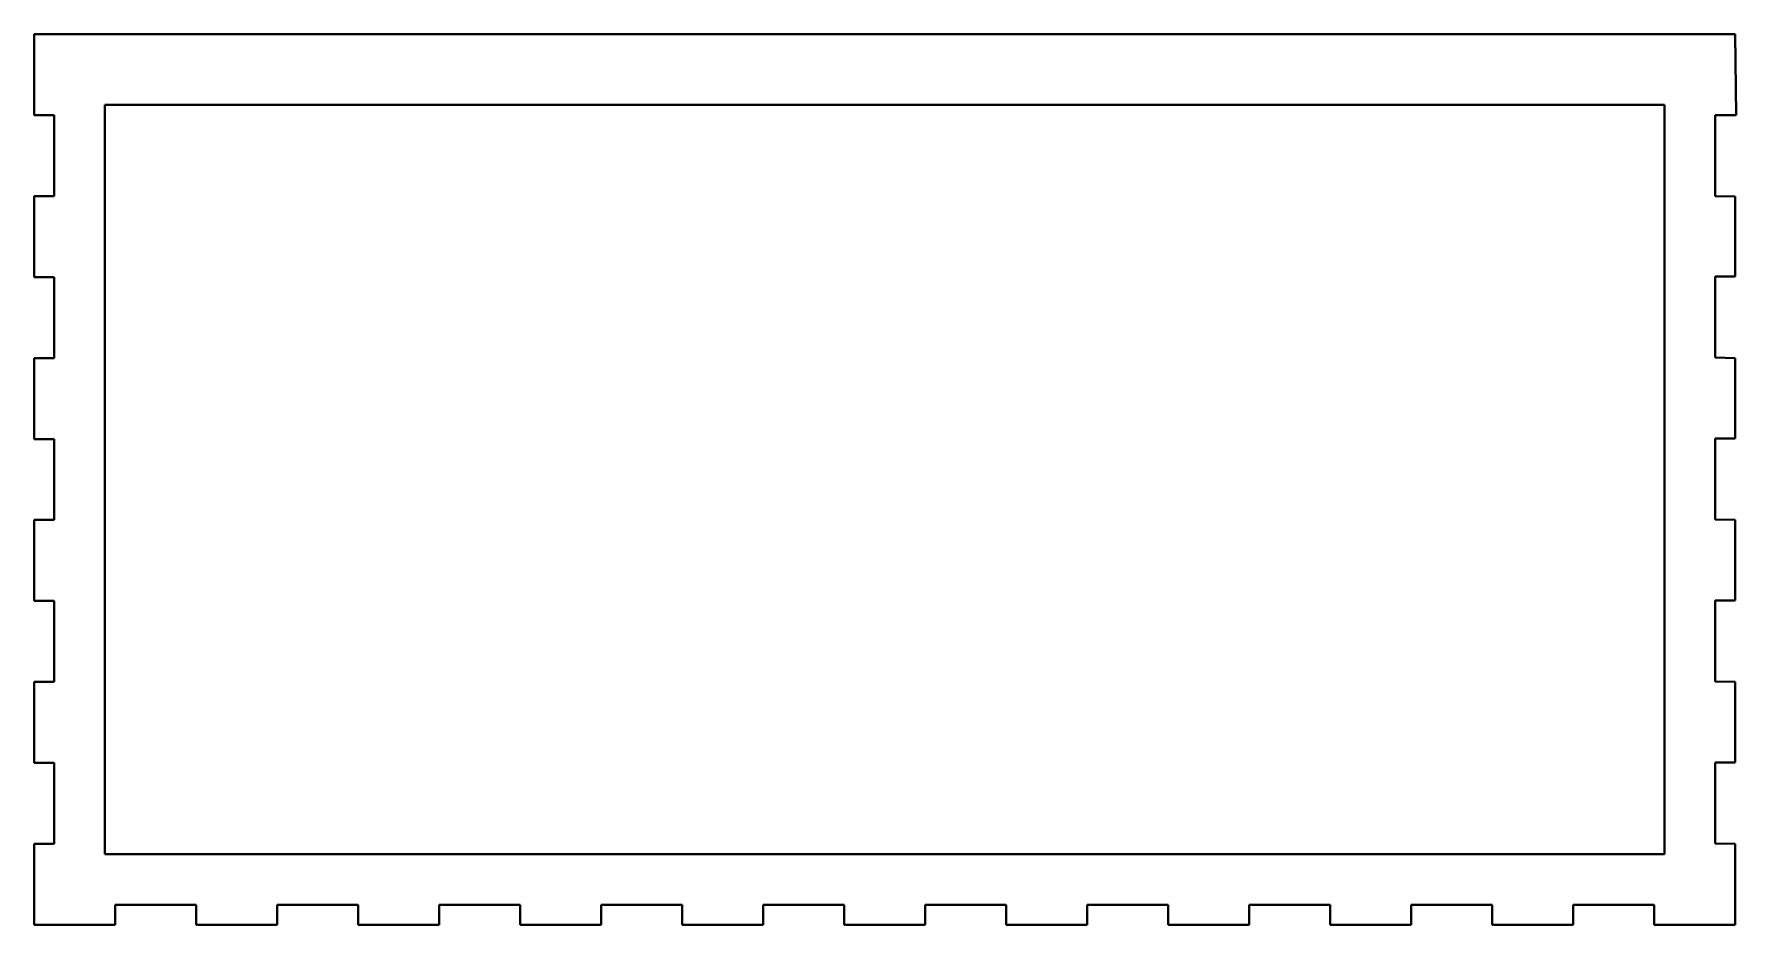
# Model space of a CAD drawing. Header units: inches. Extents: x -84 to 84, y -44 to 44.
import ezdxf

# ---------------------------------------------------------------- set-up
doc = ezdxf.new("R2010")
doc.units = ezdxf.units.IN
doc.header["$MEASUREMENT"] = 0
doc.layers.add('Visible', color=7, linetype='Continuous', lineweight=40)

msp = doc.modelspace()

# ---------------------------------------------------------------- linework, layer by layer
at = {"layer": 'Visible'}
for p, q in [((84, 44), (-84, 44)), ((-84, 44), (-84, 36)), ((84, 44), (84.07, 36)), ((-77, 37), (-77, -37)), ((-77, 37), (77, 37)), ((77, 37), (77, -37)), ((-82, 36), (-84, 36)), ((-82, 28), (-82, 36)), ((82, 28), (82, 36)), ((82, 36), (84.07, 36)), ((-84, 28), (-82, 28)), ((-84, 20), (-84, 28)), ((84, 27.96), (82, 28)), ((84, 20.04), (84, 27.96)), ((-82, 20), (-84, 20)), ((-82, 12), (-82, 20)), ((82, 12.04), (82, 20.04)), ((82, 20.04), (84, 20.04)), ((-84, 12), (-82, 12)), ((-84, 4), (-84, 12)), ((84, 12), (82, 12.04)), ((84, 4.04), (84, 12)), ((-82, 4), (-84, 4)), ((-82, -4), (-82, 4)), ((82, -3.96), (82, 4.04)), ((82, 4.04), (84, 4.04)), ((-84, -4), (-82, -4)), ((-84, -12), (-84, -4)), ((84, -4), (82, -3.96)), ((84, -11.96), (84, -4)), ((-82, -12), (-84, -12)), ((-82, -20), (-82, -12)), ((82, -19.96), (82, -11.96)), ((82, -11.96), (84, -11.96)), ((-84, -20), (-82, -20)), ((-84, -28), (-84, -20)), ((84, -20), (82, -19.96)), ((84, -27.96), (84, -20)), ((-82, -28), (-84, -28)), ((-82, -36), (-82, -28)), ((82, -35.96), (82, -27.96)), ((82, -27.96), (84, -27.96)), ((-84, -36), (-82, -36)), ((-84, -44), (-84, -36)), ((84, -36), (82, -35.96)), ((84, -44), (84, -36)), ((-77, -37), (77, -37)), ((-76, -42), (-68, -42)), ((-76, -44), (-76, -42)), ((-68, -42), (-68, -44)), ((-60, -44), (-60, -42)), ((-60, -42), (-52, -42)), ((-52, -42), (-52, -44)), ((-44, -44), (-44, -42)), ((-44, -42), (-36, -42)), ((-36, -42), (-36, -44)), ((-28, -44), (-28, -42)), ((-28, -42), (-20, -42)), ((-20, -42), (-20, -44)), ((-12, -44), (-12, -42)), ((-12, -42), (-4, -42)), ((-4, -42), (-4, -44)), ((4, -44), (4, -42)), ((4, -42), (12, -42)), ((12, -42), (12, -44)), ((20, -44), (20, -42)), ((20, -42), (28, -42)), ((28, -42), (28, -44)), ((36, -44), (36, -42)), ((36, -42), (44, -42)), ((44, -42), (44, -44)), ((52, -44), (52, -42)), ((52, -42), (60, -42)), ((60, -42), (60, -44)), ((68, -44), (68, -42)), ((68, -42), (76, -42)), ((76, -42), (76, -44)), ((-84, -44), (-76, -44)), ((-68, -44), (-60, -44)), ((-52, -44), (-44, -44)), ((-36, -44), (-28, -44)), ((-20, -44), (-12, -44)), ((-4, -44), (4, -44)), ((12, -44), (20, -44)), ((28, -44), (36, -44)), ((44, -44), (52, -44)), ((60, -44), (68, -44)), ((84, -44), (76, -44))]:
    msp.add_line(p, q, dxfattribs=at)

doc.saveas('drawing.dxf')
